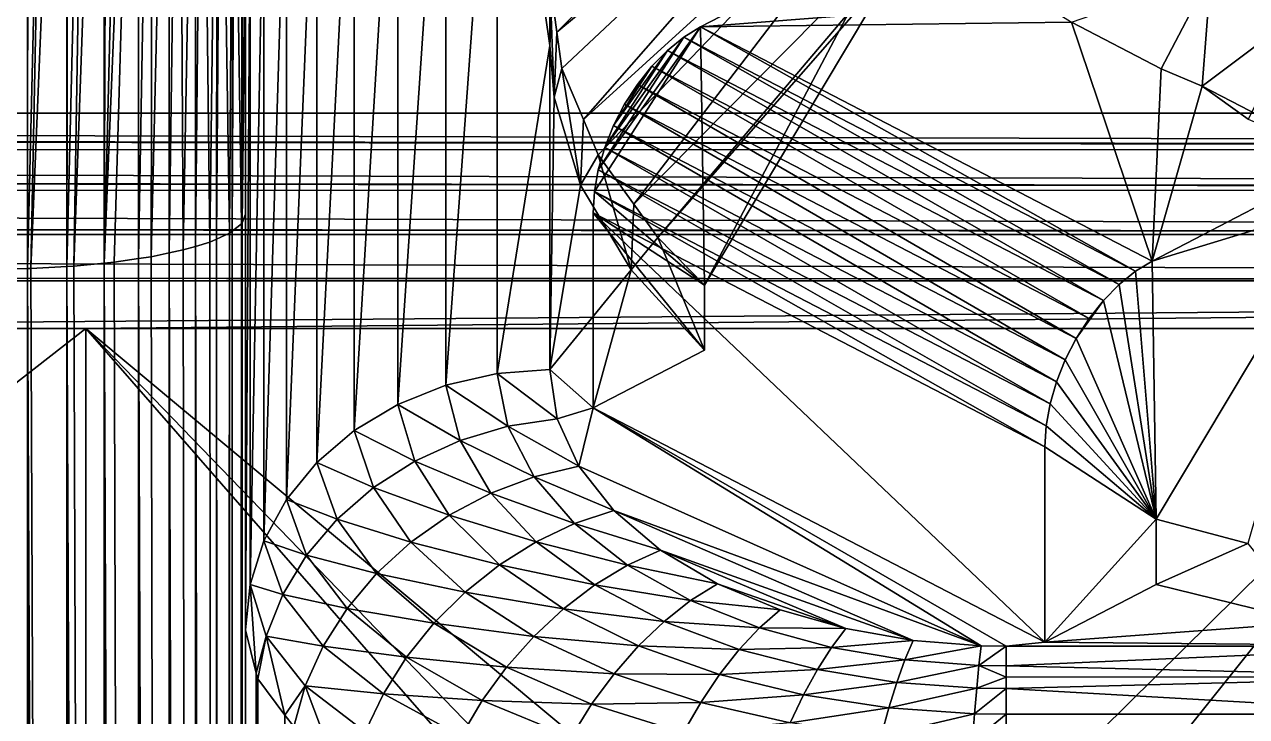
# Model space of a CAD drawing. Header units: metres. Extents: x 0 to 119, y 0 to 68.
# Drawn here: x 83.67 to 91.7, y 57.12 to 61.67 of the extents above; entities that cross this region are included whole.
import ezdxf

# ---------------------------------------------------------------- set-up
doc = ezdxf.new("R2010")
doc.units = ezdxf.units.M

msp = doc.modelspace()

# ---------------------------------------------------------------- linework, layer by layer
for points in [[(83.686882, 60.06583, 13.37725), (83.421097, 60.060982, 13.4), (83.687012, 65.805656, 15.9433)], [(83.687012, 65.805656, 15.9433), (83.421097, 60.060982, 13.4), (83.421097, 65.056313, 15.631657)], [(83.687012, 65.805656, 15.9433), (83.691803, 65.805382, 15.942544), (83.686882, 60.06583, 13.37725)], [(83.686882, 60.06583, 13.37725), (83.691803, 65.805382, 15.942544), (83.825798, 65.792336, 15.906947)], [(83.686882, 60.06583, 13.37725), (83.825798, 65.792336, 15.906947), (83.709999, 60.066254, 13.375271)], [(83.709999, 60.066254, 13.375271), (83.825798, 65.792336, 15.906947), (83.946312, 65.775665, 15.861453)], [(83.709999, 60.066254, 13.375271), (83.946312, 65.775665, 15.861453), (83.945572, 60.079418, 13.313518)], [(83.946312, 65.775665, 15.861453), (83.957352, 65.774132, 15.857285), (83.945572, 60.079418, 13.313518)], [(83.945572, 60.079418, 13.313518), (83.957352, 65.774132, 15.857285), (84.085686, 65.75087, 15.793778)], [(83.945572, 60.079418, 13.313518), (84.085686, 65.75087, 15.793778), (83.991203, 60.08197, 13.301555)], [(83.991203, 60.08197, 13.301555), (84.085686, 65.75087, 15.793778), (84.192596, 65.726585, 15.7275)], [(83.991203, 60.08197, 13.301555), (84.192596, 65.726585, 15.7275), (84.190933, 60.101398, 13.210437)], [(84.209991, 65.722626, 15.716711), (84.190933, 60.101398, 13.210437), (84.192596, 65.726585, 15.7275)], [(84.329498, 65.68956, 15.626442), (84.190933, 60.101398, 13.210437), (84.209991, 65.722626, 15.716711)], [(84.329498, 65.68956, 15.626442), (84.419807, 65.628624, 15.530983), (84.190933, 60.101398, 13.210437)], [(84.419807, 65.628624, 15.530983), (84.256966, 60.107822, 13.180311), (84.190933, 60.101398, 13.210437)], [(84.256966, 60.107822, 13.180311), (84.419807, 65.628624, 15.530983), (84.417107, 60.13121, 13.070612)], [(84.417107, 60.13121, 13.070612), (84.419807, 65.628624, 15.530983), (84.510643, 65.457115, 15.378031)], [(84.417107, 60.13121, 13.070612), (84.510643, 65.457115, 15.378031), (84.499542, 60.143253, 13.014134)], [(84.499542, 60.143253, 13.014134), (84.510643, 65.457115, 15.378031), (84.620399, 65.196938, 15.146009)], [(84.499542, 60.143253, 13.014134), (84.620399, 65.196938, 15.146009), (84.618729, 60.168118, 12.897532)], [(84.618729, 60.168118, 12.897532), (84.620399, 65.196938, 15.146009), (84.684326, 65.04541, 15.01088)], [(84.618729, 60.168118, 12.897532), (84.684326, 65.04541, 15.01088), (84.711311, 60.187428, 12.806952)], [(84.711311, 60.187428, 12.806952), (84.684326, 65.04541, 15.01088), (84.793625, 64.699493, 14.702391)], [(84.711311, 60.187428, 12.806952), (84.793625, 64.699493, 14.702391), (84.791122, 60.211208, 12.695438)], [(84.791122, 60.211208, 12.695438), (84.793625, 64.699493, 14.702391), (84.834915, 64.56881, 14.585851)], [(84.791122, 60.211208, 12.695438), (84.834915, 64.56881, 14.585851), (84.885048, 60.239189, 12.564209)], [(84.885048, 60.239189, 12.564209), (84.834915, 64.56881, 14.585851), (84.933304, 64.141609, 14.204875)], [(25.088182, 61.085785, 39.414211), (90.334648, 62.218117, 38.281879), (49.321098, 64.5, 36)], [(84.885048, 60.239189, 12.564209), (84.933304, 64.141609, 14.204875), (84.930344, 60.259449, 12.469175)], [(84.930344, 60.259449, 12.469175), (84.933304, 64.141609, 14.204875), (84.957291, 64.037445, 14.111979)], [(84.930344, 60.259449, 12.469175), (84.957291, 64.037445, 14.111979), (85.014343, 60.297028, 12.292929)], [(85.014343, 60.297028, 12.292929), (84.957291, 64.037445, 14.111979), (85.03598, 63.536732, 13.665452)], [(87.168083, 61.618999, 6.656658), (87.121101, 61.959515, 7.218512), (89.621094, 64.097511, 5.922757)], [(89.675552, 63.702881, 5.271623), (87.168083, 61.618999, 6.656658), (89.621094, 64.097511, 5.922757)], [(86.773796, 63.93005, 11.493204), (87.121101, 63.956036, 11.477455), (87.121101, 61.531918, 7.477662)], [(87.121101, 63.956036, 11.477455), (87.135025, 61.774151, 7.877348), (87.121101, 61.531918, 7.477662)], [(86.773796, 63.93005, 11.493204), (86.773796, 59.376072, 3.979145), (86.437065, 59.298912, 4.02591)], [(86.773796, 63.93005, 11.493204), (86.437065, 59.298912, 4.02591), (86.437065, 63.852882, 11.53997)], [(87.121101, 61.531918, 7.477662), (86.773796, 59.376072, 3.979145), (86.773796, 63.93005, 11.493204)], [(86.437065, 63.852882, 11.53997), (86.437065, 59.298912, 4.02591), (86.121094, 59.172909, 4.102275)], [(86.437065, 63.852882, 11.53997), (86.121094, 59.172909, 4.102275), (86.121094, 63.726887, 11.616334)], [(86.121094, 63.726887, 11.616334), (86.121094, 59.172909, 4.102275), (85.835526, 59.0019, 4.205914)], [(86.121094, 63.726887, 11.616334), (85.835526, 59.0019, 4.205914), (85.835526, 63.555874, 11.719975)], [(89.675552, 63.702881, 5.271623), (87.200996, 61.380482, 6.263109), (87.168083, 61.618999, 6.656658)], [(87.342247, 61.043961, 5.707843), (87.200996, 61.380482, 6.263109), (89.675552, 63.702881, 5.271623)], [(89.837814, 63.316292, 4.633743), (87.342247, 61.043961, 5.707843), (89.675552, 63.702881, 5.271623)], [(85.835526, 63.555874, 11.719975), (85.835526, 59.0019, 4.205914), (85.589005, 58.79108, 4.333684)], [(85.835526, 63.555874, 11.719975), (85.589005, 58.79108, 4.333684), (85.589005, 63.345058, 11.847743)], [(85.014343, 60.297028, 12.292929), (85.03598, 63.536732, 13.665452), (85.033211, 60.311714, 12.224043)], [(85.033211, 60.311714, 12.224043), (85.03598, 63.536732, 13.665452), (85.047455, 63.463696, 13.600311)], [(85.033211, 60.311714, 12.224043), (85.047455, 63.463696, 13.600311), (85.094124, 60.359138, 12.00163)], [(85.094124, 60.359138, 12.00163), (85.047455, 63.463696, 13.600311), (85.099091, 62.899574, 13.097233)], [(85.589005, 63.345058, 11.847743), (85.589005, 58.79108, 4.333684), (85.389046, 58.54686, 4.481698)], [(85.589005, 63.345058, 11.847743), (85.389046, 58.54686, 4.481698), (85.389046, 63.100838, 11.995757)], [(89.837814, 63.316292, 4.633743), (87.439072, 60.81324, 5.327156), (87.342247, 61.043961, 5.707843)], [(87.673317, 60.48774, 4.790082), (87.439072, 60.81324, 5.327156), (89.837814, 63.316292, 4.633743)], [(90.104568, 62.945599, 4.022105), (87.673317, 60.48774, 4.790082), (89.837814, 63.316292, 4.633743)], [(85.389046, 63.100838, 11.995757), (85.389046, 58.54686, 4.481698), (85.241714, 58.276653, 4.645459)], [(85.389046, 63.100838, 11.995757), (85.241714, 58.276653, 4.645459), (85.241714, 62.830627, 12.15952)], [(90.104568, 62.945599, 4.022105), (87.830482, 60.269329, 4.429706), (87.673317, 60.48774, 4.790082)], [(89.384956, 62.041527, 4.10952), (87.830482, 60.269329, 4.429706), (90.104568, 62.945599, 4.022105)], [(85.094124, 60.359138, 12.00163), (85.099091, 62.899574, 13.097233), (85.097343, 60.366806, 11.965682)], [(85.097343, 60.366806, 11.965682), (85.099091, 62.899574, 13.097233), (85.10257, 62.861538, 13.063315)], [(85.097343, 60.366806, 11.965682), (85.10257, 62.861538, 13.063315), (85.121094, 62.245636, 12.514058)], [(85.241714, 62.830627, 12.15952), (85.241714, 58.276653, 4.645459), (85.151482, 57.98867, 4.819995)], [(85.241714, 62.830627, 12.15952), (85.151482, 57.98867, 4.819995), (85.151482, 62.542648, 12.334054)], [(85.151482, 62.542648, 12.334054), (85.151482, 57.98867, 4.819995), (85.121094, 57.691662, 4.999999)], [(85.151482, 62.542648, 12.334054), (85.121094, 57.691662, 4.999999), (85.121094, 62.245636, 12.514058)], [(88.137695, 59.957027, 3.914407), (89.384956, 62.313881, 3.944458), (88.11216, 61.65419, 2.85597)], [(89.384956, 62.313881, 3.944458), (90.3302, 61.823956, 3.136084), (88.11216, 61.65419, 2.85597)], [(89.384956, 62.041527, 4.10952), (89.384956, 62.313881, 3.944458), (88.137695, 59.957027, 3.914407)], [(25.088182, 61.085785, 39.414211), (90.871201, 62.214554, 38.285446), (90.334648, 62.218117, 38.281879)], [(117.121101, 61.085785, 39.414211), (90.871201, 62.214554, 38.285446), (25.088182, 61.085785, 39.414211)], [(85.121094, 62.245636, 12.514058), (85.121094, 60.423454, 11.7), (85.097343, 60.366806, 11.965682)], [(85.121094, 57.691662, 4.999999), (85.121094, 60.423454, 11.7), (85.121094, 62.245636, 12.514058)], [(87.135025, 61.774151, 7.877348), (87.154427, 62.201031, 7.61701), (87.121101, 61.531918, 7.477662)], [(87.121101, 61.531918, 7.477662), (87.154427, 62.201031, 7.61701), (87.121101, 61.959515, 7.218512)], [(117.121101, 61.085785, 39.414211), (91.30204, 62.211689, 38.288311), (90.871201, 62.214554, 38.285446)], [(108.434647, 62.218117, 38.281879), (91.30204, 62.211689, 38.288311), (117.121101, 61.085785, 39.414211)], [(89.384956, 62.041527, 4.10952), (88.137695, 59.957027, 3.914407), (87.830482, 60.269329, 4.429706)], [(87.121101, 61.531918, 7.477662), (87.121101, 61.959515, 7.218512), (87.148758, 61.190685, 6.914627)], [(87.148758, 61.190685, 6.914627), (87.121101, 61.959515, 7.218512), (87.168083, 61.618999, 6.656658)], [(91.46759, 62.001881, 2.464971), (91.140167, 61.378429, 2.400963), (90.549957, 61.684334, 2.9057)], [(91.46759, 62.001881, 2.464971), (91.409554, 61.264526, 2.213024), (91.140167, 61.378429, 2.400963)], [(92.078674, 61.76479, 2.073763), (91.409554, 61.264526, 2.213024), (91.46759, 62.001881, 2.464971)], [(88.11216, 61.65419, 2.85597), (90.3302, 61.823956, 3.136084), (90.549957, 61.684334, 2.9057)], [(92.078674, 61.76479, 2.073763), (91.713097, 61.046211, 1.990404), (91.409554, 61.264526, 2.213024)], [(87.413757, 60.570793, 2.69592), (88.137695, 59.957027, 3.914407), (88.11216, 61.65419, 2.85597)], [(87.413757, 60.570793, 2.69592), (88.11216, 61.65419, 2.85597), (87.439667, 60.714706, 2.638988)], [(87.439667, 60.714706, 2.638988), (88.11216, 61.65419, 2.85597), (88.001549, 61.586327, 2.767751)], [(90.971397, 60.047054, 0.227943), (88.001549, 61.586327, 2.767751), (88.11216, 61.65419, 2.85597)], [(88.11216, 61.65419, 2.85597), (90.549957, 61.684334, 2.9057), (91.082008, 60.114914, 0.316162)], [(90.971397, 60.047054, 0.227943), (88.11216, 61.65419, 2.85597), (91.082008, 60.114914, 0.316162)], [(91.082008, 60.114914, 0.316162), (90.549957, 61.684334, 2.9057), (91.140167, 61.378429, 2.400963)], [(87.148758, 61.190685, 6.914627), (87.168083, 61.618999, 6.656658), (87.200996, 61.380482, 6.263109)], [(87.439667, 60.714706, 2.638988), (88.001549, 61.586327, 2.767751), (87.482124, 60.860699, 2.600161)], [(87.482124, 60.860699, 2.600161), (88.001549, 61.586327, 2.767751), (87.893646, 61.499081, 2.694469)], [(90.863503, 59.959805, 0.154661), (87.893646, 61.499081, 2.694469), (88.001549, 61.586327, 2.767751)], [(90.863503, 59.959805, 0.154661), (88.001549, 61.586327, 2.767751), (90.971397, 60.047054, 0.227943)], [(87.121101, 61.531918, 7.477662), (87.121101, 59.402061, 3.963396), (86.773796, 59.376072, 3.979145)], [(87.121101, 59.402061, 3.963396), (87.121101, 61.531918, 7.477662), (87.148758, 61.190685, 6.914627)], [(87.482124, 60.860699, 2.600161), (87.893646, 61.499081, 2.694469), (87.540108, 61.005165, 2.580395)], [(87.540108, 61.005165, 2.580395), (87.893646, 61.499081, 2.694469), (87.791145, 61.394596, 2.637925)], [(90.760994, 59.855316, 0.098117), (87.791145, 61.394596, 2.637925), (87.893646, 61.499081, 2.694469)], [(90.760994, 59.855316, 0.098117), (87.893646, 61.499081, 2.694469), (90.863503, 59.959805, 0.154661)], [(87.540108, 61.005165, 2.580395), (87.791145, 61.394596, 2.637925), (87.612167, 61.144558, 2.580177)], [(87.612167, 61.144558, 2.580177), (87.791145, 61.394596, 2.637925), (87.696541, 61.27544, 2.599513)], [(90.666382, 59.736168, 0.059705), (87.696541, 61.27544, 2.599513), (87.791145, 61.394596, 2.637925)], [(90.666382, 59.736168, 0.059705), (87.791145, 61.394596, 2.637925), (90.760994, 59.855316, 0.098117)], [(87.148758, 61.190685, 6.914627), (87.200996, 61.380482, 6.263109), (87.32338, 60.614235, 5.963486)], [(87.32338, 60.614235, 5.963486), (87.200996, 61.380482, 6.263109), (87.342247, 61.043961, 5.707843)], [(91.082008, 60.114914, 0.316162), (91.140167, 61.378429, 2.400963), (91.409554, 61.264526, 2.213024)], [(90.582016, 59.605282, 0.040369), (87.612167, 61.144558, 2.580177), (87.696541, 61.27544, 2.599513)], [(90.582016, 59.605282, 0.040369), (87.696541, 61.27544, 2.599513), (90.666382, 59.736168, 0.059705)], [(91.409554, 61.264526, 2.213024), (92.354805, 60.774601, 1.40465), (91.082008, 60.114914, 0.316162)], [(92.354805, 60.774601, 1.40465), (91.409554, 61.264526, 2.213024), (91.713097, 61.046211, 1.990404)], [(87.32338, 60.614235, 5.963486), (87.121101, 59.402061, 3.963396), (87.148758, 61.190685, 6.914627)], [(90.509949, 59.465889, 0.040587), (87.540108, 61.005165, 2.580395), (87.612167, 61.144558, 2.580177)], [(90.509949, 59.465889, 0.040587), (87.612167, 61.144558, 2.580177), (90.582016, 59.605282, 0.040369)], [(25.112989, 60.975807, 39.516232), (117.121101, 60.853237, 39.61359), (25.088182, 61.085785, 39.414211)], [(25.088182, 61.085785, 39.414211), (117.121101, 60.853237, 39.61359), (117.121101, 61.085785, 39.414211)], [(87.32338, 60.614235, 5.963486), (87.342247, 61.043961, 5.707843), (87.439072, 60.81324, 5.327156)], [(90.451973, 59.321419, 0.060353), (87.482124, 60.860699, 2.600161), (87.540108, 61.005165, 2.580395)], [(90.451973, 59.321419, 0.060353), (87.540108, 61.005165, 2.580395), (90.509949, 59.465889, 0.040587)], [(25.143026, 60.842651, 39.611774), (117.121101, 60.84684, 39.617538), (25.112989, 60.975807, 39.516232)], [(25.112989, 60.975807, 39.516232), (117.121101, 60.84684, 39.617538), (117.121101, 60.853237, 39.61359)], [(25.143026, 60.842651, 39.611774), (117.121101, 60.584591, 39.779438), (117.121101, 60.84684, 39.617538)], [(25.177406, 60.690239, 39.721138), (117.121101, 60.584591, 39.779438), (25.143026, 60.842651, 39.611774)], [(90.409515, 59.175426, 0.09918), (87.439667, 60.714706, 2.638988), (87.482124, 60.860699, 2.600161)], [(90.409515, 59.175426, 0.09918), (87.482124, 60.860699, 2.600161), (90.451973, 59.321419, 0.060353)], [(87.32338, 60.614235, 5.963486), (87.439072, 60.81324, 5.327156), (87.655296, 60.05666, 5.043488)], [(87.655296, 60.05666, 5.043488), (87.439072, 60.81324, 5.327156), (87.673317, 60.48774, 4.790082)], [(92.354805, 60.774601, 1.40465), (92.354805, 60.502251, 1.569713), (91.082008, 60.114914, 0.316162)], [(25.203075, 60.576447, 39.775513), (117.121101, 60.579384, 39.781609), (25.177406, 60.690239, 39.721138)], [(25.177406, 60.690239, 39.721138), (117.121101, 60.579384, 39.781609), (117.121101, 60.584591, 39.779438)], [(90.383614, 59.031517, 0.156112), (87.413757, 60.570793, 2.69592), (87.439667, 60.714706, 2.638988)], [(90.383614, 59.031517, 0.156112), (87.439667, 60.714706, 2.638988), (90.409515, 59.175426, 0.09918)], [(87.655296, 60.05666, 5.043488), (87.121101, 59.402061, 3.963396), (87.32338, 60.614235, 5.963486)], [(25.203075, 60.576447, 39.775513), (117.121101, 60.29319, 39.900944), (117.121101, 60.579384, 39.781609)], [(25.249481, 60.37072, 39.873817), (117.121101, 60.29319, 39.900944), (25.203075, 60.576447, 39.775513)], [(87.405052, 60.432499, 2.769554), (88.137695, 59.957027, 3.914407), (87.413757, 60.570793, 2.69592)], [(90.374901, 58.893223, 0.229746), (87.405052, 60.432499, 2.769554), (87.413757, 60.570793, 2.69592)], [(90.374901, 58.893223, 0.229746), (87.413757, 60.570793, 2.69592), (90.383614, 59.031517, 0.156112)], [(91.082008, 60.114914, 0.316162), (92.354805, 60.502251, 1.569713), (91.107536, 58.417747, 1.374599)], [(91.107536, 58.417747, 1.374599), (92.354805, 60.502251, 1.569713), (91.710091, 58.258526, 1.111876)], [(85.103798, 2, 11.941935), (85.097343, 60.366806, 11.965682), (85.121094, 60.423454, 11.7)], [(85.103798, 2, 11.941935), (85.121094, 60.423454, 11.7), (85.121094, 2, 11.7)], [(85.121094, 57.691662, 4.999999), (85.121094, 2, 11.7), (85.121094, 60.423454, 11.7)], [(87.405052, 59.1497, 3.547007), (88.137695, 59.529427, 4.173556), (87.405052, 60.432499, 2.769554)], [(87.405052, 60.432499, 2.769554), (88.137695, 59.529427, 4.173556), (88.137695, 59.957027, 3.914407)], [(90.374901, 58.893223, 0.229746), (90.374901, 57.610424, 1.007199), (87.405052, 60.432499, 2.769554)], [(87.405052, 60.432499, 2.769554), (90.374901, 57.610424, 1.007199), (87.405052, 59.1497, 3.547007)], [(87.655296, 60.05666, 5.043488), (87.673317, 60.48774, 4.790082), (87.830482, 60.269329, 4.429706)], [(25.268126, 60.288063, 39.896511), (117.121101, 60.289539, 39.901825), (25.249481, 60.37072, 39.873817)], [(25.249481, 60.37072, 39.873817), (117.121101, 60.289539, 39.901825), (117.121101, 60.29319, 39.900944)], [(85.052238, 2, 12.178945), (85.033211, 60.311714, 12.224043), (85.094124, 60.359138, 12.00163)], [(85.052238, 2, 12.178945), (85.094124, 60.359138, 12.00163), (85.098648, 2, 11.965607)], [(85.098648, 2, 11.965607), (85.094124, 60.359138, 12.00163), (85.097343, 60.366806, 11.965682)], [(85.098648, 2, 11.965607), (85.097343, 60.366806, 11.965682), (85.103798, 2, 11.941935)], [(25.268126, 60.288063, 39.896511), (117.121101, 59.986305, 39.975082), (117.121101, 60.289539, 39.901825)], [(25.326941, 60.027325, 39.968105), (117.121101, 59.986305, 39.975082), (25.268126, 60.288063, 39.896511)], [(84.932617, 2, 12.470039), (84.885048, 60.239189, 12.564209), (84.930344, 60.259449, 12.469175)], [(84.967468, 2, 12.406205), (84.930344, 60.259449, 12.469175), (85.014343, 60.297028, 12.292929)], [(84.932617, 2, 12.470039), (84.930344, 60.259449, 12.469175), (84.967468, 2, 12.406205)], [(84.967468, 2, 12.406205), (85.014343, 60.297028, 12.292929), (85.035294, 2, 12.22436)], [(85.035294, 2, 12.22436), (85.014343, 60.297028, 12.292929), (85.033211, 60.311714, 12.224043)], [(85.035294, 2, 12.22436), (85.033211, 60.311714, 12.224043), (85.052238, 2, 12.178945)], [(87.830482, 60.269329, 4.429706), (88.137695, 59.529427, 4.173556), (87.655296, 60.05666, 5.043488)], [(88.137695, 59.957027, 3.914407), (88.137695, 59.529427, 4.173556), (87.830482, 60.269329, 4.429706)], [(84.711311, 60.187428, 12.806952), (84.793098, 2, 12.696742), (84.618729, 60.168118, 12.897532)], [(84.791122, 60.211208, 12.695438), (84.793098, 2, 12.696742), (84.711311, 60.187428, 12.806952)], [(84.791122, 60.211208, 12.695438), (84.885048, 60.239189, 12.564209), (84.932617, 2, 12.470039)], [(84.932617, 2, 12.470039), (84.851227, 2, 12.619088), (84.791122, 60.211208, 12.695438)], [(84.791122, 60.211208, 12.695438), (84.851227, 2, 12.619088), (84.793098, 2, 12.696742)], [(84.190933, 60.101398, 13.210437), (84.191147, 2, 13.211517), (83.991203, 60.08197, 13.301555)], [(84.256966, 60.107822, 13.180311), (84.417839, 2, 13.072), (84.190933, 60.101398, 13.210437)], [(84.417839, 2, 13.072), (84.340187, 2, 13.13013), (84.190933, 60.101398, 13.210437)], [(84.190933, 60.101398, 13.210437), (84.340187, 2, 13.13013), (84.191147, 2, 13.211517)], [(84.417107, 60.13121, 13.070612), (84.417839, 2, 13.072), (84.256966, 60.107822, 13.180311)], [(84.499542, 60.143253, 13.014134), (84.620117, 2, 12.899018), (84.417107, 60.13121, 13.070612)], [(84.620117, 2, 12.899018), (84.534363, 2, 12.984774), (84.417107, 60.13121, 13.070612)], [(84.417107, 60.13121, 13.070612), (84.534363, 2, 12.984774), (84.417839, 2, 13.072)], [(84.618729, 60.168118, 12.897532), (84.620117, 2, 12.899018), (84.499542, 60.143253, 13.014134)], [(84.793098, 2, 12.696742), (84.705872, 2, 12.813263), (84.618729, 60.168118, 12.897532)], [(84.618729, 60.168118, 12.897532), (84.705872, 2, 12.813263), (84.620117, 2, 12.899018)], [(91.082008, 60.114914, 0.316162), (91.107536, 58.417747, 1.374599), (90.971397, 60.047054, 0.227943)], [(25.336685, 59.984131, 39.971977), (117.121101, 59.984432, 39.975231), (25.326941, 60.027325, 39.968105)], [(25.326941, 60.027325, 39.968105), (117.121101, 59.984432, 39.975231), (117.121101, 59.986305, 39.975082)], [(83.686882, 60.06583, 13.37725), (83.686707, 2, 13.377546), (83.421097, 60.060982, 13.4)], [(83.421097, 60.060982, 13.4), (83.686707, 2, 13.377546), (83.663033, 2, 13.382695)], [(83.686882, 60.06583, 13.37725), (83.900047, 2, 13.331138), (83.686707, 2, 13.377546)], [(83.709999, 60.066254, 13.375271), (83.94545, 2, 13.314198), (83.686882, 60.06583, 13.37725)], [(83.94545, 2, 13.314198), (83.900047, 2, 13.331138), (83.686882, 60.06583, 13.37725)], [(83.945572, 60.079418, 13.313518), (83.94545, 2, 13.314198), (83.709999, 60.066254, 13.375271)], [(83.945572, 60.079418, 13.313518), (84.127304, 2, 13.246374), (83.94545, 2, 13.314198)], [(83.991203, 60.08197, 13.301555), (84.191147, 2, 13.211517), (83.945572, 60.079418, 13.313518)], [(84.191147, 2, 13.211517), (84.127304, 2, 13.246374), (83.945572, 60.079418, 13.313518)], [(87.655296, 60.05666, 5.043488), (87.405052, 59.1497, 3.547007), (87.121101, 59.402061, 3.963396)], [(88.137695, 59.529427, 4.173556), (87.405052, 59.1497, 3.547007), (87.655296, 60.05666, 5.043488)], [(90.971397, 60.047054, 0.227943), (91.107536, 58.417747, 1.374599), (90.863503, 59.959805, 0.154661)], [(25.336685, 59.984131, 39.971977), (78.371101, 59.671574, 40), (117.121101, 59.984432, 39.975231)], [(117.121101, 59.984432, 39.975231), (78.371101, 59.671574, 40), (84.071098, 59.671574, 40)], [(84.071098, 59.671574, 40), (93.421104, 59.671574, 40), (117.121101, 59.984432, 39.975231)], [(90.760994, 59.855316, 0.098117), (90.863503, 59.959805, 0.154661), (91.107536, 58.417747, 1.374599)], [(90.666382, 59.736168, 0.059705), (90.760994, 59.855316, 0.098117), (90.582016, 59.605282, 0.040369)], [(90.582016, 59.605282, 0.040369), (90.760994, 59.855316, 0.098117), (91.107536, 58.417747, 1.374599)], [(84.071098, 55.224998, 40), (84.071098, 59.671574, 40), (78.371101, 55.224998, 40)], [(78.371101, 55.224998, 40), (84.071098, 59.671574, 40), (78.371101, 59.671574, 40)], [(89.138748, 55.443531, 40), (93.421104, 59.671574, 40), (84.071098, 59.671574, 40)], [(89.138748, 55.443531, 40), (84.071098, 59.671574, 40), (88.273315, 55.325497, 40)], [(88.273315, 55.325497, 40), (84.071098, 59.671574, 40), (87.955414, 55.224998, 40)], [(84.071098, 55.224998, 40), (87.955414, 55.224998, 40), (84.071098, 59.671574, 40)], [(90.011658, 55.412899, 40), (93.421104, 59.671574, 40), (89.138748, 55.443531, 40)], [(90.866676, 55.234482, 40), (93.421104, 59.671574, 40), (90.011658, 55.412899, 40)], [(93.421104, 55.224998, 40), (93.421104, 59.671574, 40), (90.866676, 55.234482, 40)], [(90.582016, 59.605282, 0.040369), (91.107536, 58.417747, 1.374599), (90.509949, 59.465889, 0.040587)], [(90.509949, 59.465889, 0.040587), (91.107536, 58.417747, 1.374599), (90.451973, 59.321419, 0.060353)], [(86.845657, 59.029854, 3.401212), (86.437065, 59.298912, 4.02591), (86.773796, 59.376072, 3.979145)], [(87.1689, 59.078773, 3.429974), (86.773796, 59.376072, 3.979145), (87.121101, 59.402061, 3.963396)], [(87.1689, 59.078773, 3.429974), (86.845657, 59.029854, 3.401212), (86.773796, 59.376072, 3.979145)], [(87.405052, 59.1497, 3.547007), (87.1689, 59.078773, 3.429974), (87.121101, 59.402061, 3.963396)], [(86.53112, 58.936199, 3.40114), (86.121094, 59.172909, 4.102275), (86.437065, 59.298912, 4.02591)], [(86.845657, 59.029854, 3.401212), (86.53112, 58.936199, 3.40114), (86.437065, 59.298912, 4.02591)], [(91.107536, 58.417747, 1.374599), (90.409515, 59.175426, 0.09918), (90.451973, 59.321419, 0.060353)], [(86.233749, 58.800327, 3.429756), (85.835526, 59.0019, 4.205914), (86.121094, 59.172909, 4.102275)], [(86.53112, 58.936199, 3.40114), (86.233749, 58.800327, 3.429756), (86.121094, 59.172909, 4.102275)], [(87.405052, 59.1497, 3.547007), (87.310654, 58.766003, 2.913903), (87.1689, 59.078773, 3.429974)], [(89.956596, 57.586613, 0.967909), (87.310654, 58.766003, 2.913903), (87.405052, 59.1497, 3.547007)], [(89.956596, 57.586613, 0.967909), (87.405052, 59.1497, 3.547007), (90.121101, 57.583878, 0.963395)], [(90.121101, 57.583878, 0.963395), (87.405052, 59.1497, 3.547007), (90.374901, 57.610424, 1.007199)], [(91.107536, 58.417747, 1.374599), (90.383614, 59.031517, 0.156112), (90.409515, 59.175426, 0.09918)], [(87.310654, 58.766003, 2.913903), (86.845657, 59.029854, 3.401212), (87.1689, 59.078773, 3.429974)], [(85.961563, 58.6259, 3.48629), (85.589005, 58.79108, 4.333684), (85.835526, 59.0019, 4.205914)], [(86.233749, 58.800327, 3.429756), (85.961563, 58.6259, 3.48629), (85.835526, 59.0019, 4.205914)], [(87.017899, 58.697231, 2.846258), (86.53112, 58.936199, 3.40114), (86.845657, 59.029854, 3.401212)], [(87.310654, 58.766003, 2.913903), (87.017899, 58.697231, 2.846258), (86.845657, 59.029854, 3.401212)], [(90.374901, 58.893223, 0.229746), (90.383614, 59.031517, 0.156112), (91.107536, 58.417747, 1.374599)], [(86.732086, 58.589462, 2.804844), (86.233749, 58.800327, 3.429756), (86.53112, 58.936199, 3.40114)], [(87.017899, 58.697231, 2.846258), (86.732086, 58.589462, 2.804844), (86.53112, 58.936199, 3.40114)], [(91.107536, 58.417747, 1.374599), (90.374901, 57.610424, 1.007199), (90.374901, 58.893223, 0.229746)], [(85.721878, 58.41761, 3.569219), (85.389046, 58.54686, 4.481698), (85.589005, 58.79108, 4.333684)], [(85.961563, 58.6259, 3.48629), (85.721878, 58.41761, 3.569219), (85.589005, 58.79108, 4.333684)], [(86.46003, 58.445263, 2.790643), (85.961563, 58.6259, 3.48629), (86.233749, 58.800327, 3.429756)], [(86.732086, 58.589462, 2.804844), (86.46003, 58.445263, 2.790643), (86.233749, 58.800327, 3.429756)], [(87.540718, 58.47464, 2.433158), (87.017899, 58.697231, 2.846258), (87.310654, 58.766003, 2.913903)], [(89.956596, 57.586613, 0.967909), (87.540718, 58.47464, 2.433158), (87.310654, 58.766003, 2.913903)], [(87.283325, 58.389088, 2.332375), (86.732086, 58.589462, 2.804844), (87.017899, 58.697231, 2.846258)], [(87.540718, 58.47464, 2.433158), (87.283325, 58.389088, 2.332375), (87.017899, 58.697231, 2.846258)], [(86.208176, 58.268055, 2.803993), (85.721878, 58.41761, 3.569219), (85.961563, 58.6259, 3.48629)], [(86.46003, 58.445263, 2.790643), (86.208176, 58.268055, 2.803993), (85.961563, 58.6259, 3.48629)], [(87.031319, 58.269516, 2.255397), (86.46003, 58.445263, 2.790643), (86.732086, 58.589462, 2.804844)], [(87.283325, 58.389088, 2.332375), (87.031319, 58.269516, 2.255397), (86.732086, 58.589462, 2.804844)], [(85.521179, 58.181065, 3.676314), (85.241714, 58.276653, 4.645459), (85.389046, 58.54686, 4.481698)], [(85.721878, 58.41761, 3.569219), (85.521179, 58.181065, 3.676314), (85.389046, 58.54686, 4.481698)], [(85.982498, 58.062042, 2.844576), (85.521179, 58.181065, 3.676314), (85.721878, 58.41761, 3.569219)], [(86.208176, 58.268055, 2.803993), (85.982498, 58.062042, 2.844576), (85.721878, 58.41761, 3.569219)], [(86.789986, 58.118439, 2.203837), (86.208176, 58.268055, 2.803993), (86.46003, 58.445263, 2.790643)], [(87.031319, 58.269516, 2.255397), (86.789986, 58.118439, 2.203837), (86.46003, 58.445263, 2.790643)], [(87.84935, 58.214554, 2.004014), (87.283325, 58.389088, 2.332375), (87.540718, 58.47464, 2.433158)], [(89.509987, 57.622002, 1.026299), (87.84935, 58.214554, 2.004014), (87.540718, 58.47464, 2.433158)], [(89.509987, 57.622002, 1.026299), (87.540718, 58.47464, 2.433158), (89.956596, 57.586613, 0.967909)], [(91.107536, 57.990154, 1.633748), (90.374901, 57.610424, 1.007199), (91.107536, 58.417747, 1.374599)], [(91.710091, 58.258526, 1.111876), (91.107536, 57.990154, 1.633748), (91.107536, 58.417747, 1.374599)], [(87.630875, 58.1152, 1.875792), (87.031319, 58.269516, 2.255397), (87.283325, 58.389088, 2.332375)], [(87.84935, 58.214554, 2.004014), (87.630875, 58.1152, 1.875792), (87.283325, 58.389088, 2.332375)], [(85.364822, 57.922642, 3.804686), (85.151482, 57.98867, 4.819995), (85.241714, 58.276653, 4.645459)], [(85.521179, 58.181065, 3.676314), (85.364822, 57.922642, 3.804686), (85.241714, 58.276653, 4.645459)], [(86.564362, 57.939018, 2.178777), (85.982498, 58.062042, 2.844576), (86.208176, 58.268055, 2.803993)], [(86.789986, 58.118439, 2.203837), (86.564362, 57.939018, 2.178777), (86.208176, 58.268055, 2.803993)], [(87.416443, 57.986023, 1.769133), (86.789986, 58.118439, 2.203837), (87.031319, 58.269516, 2.255397)], [(87.630875, 58.1152, 1.875792), (87.416443, 57.986023, 1.769133), (87.031319, 58.269516, 2.255397)], [(91.710091, 58.258526, 1.111876), (92.124779, 57.740128, 1.221208), (91.107536, 57.990154, 1.633748)], [(85.788383, 57.83213, 2.911428), (85.364822, 57.922642, 3.804686), (85.521179, 58.181065, 3.676314)], [(85.982498, 58.062042, 2.844576), (85.788383, 57.83213, 2.911428), (85.521179, 58.181065, 3.676314)], [(88.223709, 57.99371, 1.639619), (87.630875, 58.1152, 1.875792), (87.84935, 58.214554, 2.004014)], [(89.067863, 57.699612, 1.154359), (88.223709, 57.99371, 1.639619), (87.84935, 58.214554, 2.004014)], [(89.067863, 57.699612, 1.154359), (87.84935, 58.214554, 2.004014), (89.509987, 57.622002, 1.026299)], [(87.210014, 57.829411, 1.686009), (86.564362, 57.939018, 2.178777), (86.789986, 58.118439, 2.203837)], [(87.416443, 57.986023, 1.769133), (87.210014, 57.829411, 1.686009), (86.789986, 58.118439, 2.203837)], [(88.046555, 57.883404, 1.489496), (87.416443, 57.986023, 1.769133), (87.630875, 58.1152, 1.875792)], [(88.223709, 57.99371, 1.639619), (88.046555, 57.883404, 1.489496), (87.630875, 58.1152, 1.875792)], [(86.359177, 57.735004, 2.180738), (85.788383, 57.83213, 2.911428), (85.982498, 58.062042, 2.844576)], [(86.564362, 57.939018, 2.178777), (86.359177, 57.735004, 2.180738), (85.982498, 58.062042, 2.844576)], [(85.121094, 57.691662, 4.999999), (85.151482, 57.98867, 4.819995), (85.191124, 57.40752, 4.218608)], [(85.191124, 57.40752, 4.218608), (85.151482, 57.98867, 4.819995), (85.257057, 57.649292, 3.950881)], [(85.364822, 57.922642, 3.804686), (85.257057, 57.649292, 3.950881), (85.151482, 57.98867, 4.819995)], [(87.015434, 57.648266, 1.627963), (86.359177, 57.735004, 2.180738), (86.564362, 57.939018, 2.178777)], [(87.210014, 57.829411, 1.686009), (87.015434, 57.648266, 1.627963), (86.564362, 57.939018, 2.178777)], [(87.872314, 57.746658, 1.358979), (87.210014, 57.829411, 1.686009), (87.416443, 57.986023, 1.769133)], [(88.046555, 57.883404, 1.489496), (87.872314, 57.746658, 1.358979), (87.416443, 57.986023, 1.769133)], [(88.63591, 57.822319, 1.356829), (88.046555, 57.883404, 1.489496), (88.223709, 57.99371, 1.639619)], [(88.63591, 57.822319, 1.356829), (88.223709, 57.99371, 1.639619), (89.067863, 57.699612, 1.154359)], [(90.374901, 57.610424, 1.007199), (91.107536, 57.990154, 1.633748), (92.124779, 57.740128, 1.221208)], [(85.630417, 57.583767, 3.002962), (85.257057, 57.649292, 3.950881), (85.364822, 57.922642, 3.804686)], [(85.788383, 57.83213, 2.911428), (85.630417, 57.583767, 3.002962), (85.364822, 57.922642, 3.804686)], [(88.500252, 57.703953, 1.1905), (87.872314, 57.746658, 1.358979), (88.046555, 57.883404, 1.489496)], [(88.63591, 57.822319, 1.356829), (88.500252, 57.703953, 1.1905), (88.046555, 57.883404, 1.489496)], [(86.178719, 57.510674, 2.20968), (85.630417, 57.583767, 3.002962), (85.788383, 57.83213, 2.911428)], [(86.359177, 57.735004, 2.180738), (86.178719, 57.510674, 2.20968), (85.788383, 57.83213, 2.911428)], [(87.70388, 57.585739, 1.250226), (87.015434, 57.648266, 1.627963), (87.210014, 57.829411, 1.686009)], [(87.872314, 57.746658, 1.358979), (87.70388, 57.585739, 1.250226), (87.210014, 57.829411, 1.686009)], [(89.067863, 57.699612, 1.154359), (88.500252, 57.703953, 1.1905), (88.63591, 57.822319, 1.356829)], [(85.191124, 57.40752, 4.218608), (85.190193, 2, 4.219208), (85.121094, 57.691662, 4.999999)], [(85.121094, 57.691662, 4.999999), (85.190193, 2, 4.219208), (85.157555, 2, 4.397316)], [(85.121094, 57.691662, 4.999999), (85.157555, 2, 4.397316), (85.121094, 2, 4.999999)], [(85.121094, 2, 4.999999), (85.121094, 2, 11.7), (85.121094, 57.691662, 4.999999)], [(86.836288, 57.445946, 1.596065), (86.178719, 57.510674, 2.20968), (86.359177, 57.735004, 2.180738)], [(87.015434, 57.648266, 1.627963), (86.836288, 57.445946, 1.596065), (86.359177, 57.735004, 2.180738)], [(88.366646, 57.561676, 1.042239), (87.70388, 57.585739, 1.250226), (87.872314, 57.746658, 1.358979)], [(88.500252, 57.703953, 1.1905), (88.366646, 57.561676, 1.042239), (87.872314, 57.746658, 1.358979)], [(88.973137, 57.575687, 0.976823), (88.366646, 57.561676, 1.042239), (88.500252, 57.703953, 1.1905)], [(89.067863, 57.699612, 1.154359), (88.973137, 57.575687, 0.976823), (88.500252, 57.703953, 1.1905)], [(89.509987, 57.622002, 1.026299), (88.973137, 57.575687, 0.976823), (89.067863, 57.699612, 1.154359)], [(93.073784, 57.583878, 0.963395), (90.374901, 57.610424, 1.007199), (92.124779, 57.740128, 1.221208)], [(85.191124, 57.40752, 4.218608), (85.257057, 57.649292, 3.950881), (85.200775, 57.368374, 4.110962)], [(85.200775, 57.368374, 4.110962), (85.257057, 57.649292, 3.950881), (85.379913, 57.131229, 3.458811)], [(85.512367, 57.322861, 3.117004), (85.379913, 57.131229, 3.458811), (85.257057, 57.649292, 3.950881)], [(85.630417, 57.583767, 3.002962), (85.512367, 57.322861, 3.117004), (85.257057, 57.649292, 3.950881)], [(87.544037, 57.403297, 1.165036), (86.836288, 57.445946, 1.596065), (87.015434, 57.648266, 1.627963)], [(87.70388, 57.585739, 1.250226), (87.544037, 57.403297, 1.165036), (87.015434, 57.648266, 1.627963)], [(89.509987, 57.622002, 1.026299), (89.455544, 57.494648, 0.841835), (88.973137, 57.575687, 0.976823)], [(89.956596, 57.586613, 0.967909), (89.455544, 57.494648, 0.841835), (89.509987, 57.622002, 1.026299)], [(90.121101, 57.583878, 0.963395), (90.374901, 57.610424, 1.007199), (93.073784, 57.583878, 0.963395)], [(86.026772, 57.270718, 2.264999), (85.512367, 57.322861, 3.117004), (85.630417, 57.583767, 3.002962)], [(86.178719, 57.510674, 2.20968), (86.026772, 57.270718, 2.264999), (85.630417, 57.583767, 3.002962)], [(88.237076, 57.397621, 0.914272), (87.544037, 57.403297, 1.165036), (87.70388, 57.585739, 1.250226)], [(88.366646, 57.561676, 1.042239), (88.237076, 57.397621, 0.914272), (87.70388, 57.585739, 1.250226)], [(88.87973, 57.429615, 0.816241), (88.237076, 57.397621, 0.914272), (88.366646, 57.561676, 1.042239)], [(88.973137, 57.575687, 0.976823), (88.87973, 57.429615, 0.816241), (88.366646, 57.561676, 1.042239)], [(89.455544, 57.494648, 0.841835), (88.87973, 57.429615, 0.816241), (88.973137, 57.575687, 0.976823)], [(89.956596, 57.586613, 0.967909), (89.942009, 57.457718, 0.780327), (89.455544, 57.494648, 0.841835)], [(90.121101, 57.583878, 0.963395), (89.942009, 57.457718, 0.780327), (89.956596, 57.586613, 0.967909)], [(90.121101, 57.454865, 0.775574), (89.942009, 57.457718, 0.780327), (90.121101, 57.583878, 0.963395)], [(90.121101, 57.583878, 0.963395), (93.073784, 57.583878, 0.963395), (90.121101, 57.454865, 0.775574)], [(90.121101, 57.454865, 0.775574), (93.073784, 57.583878, 0.963395), (93.073784, 57.382549, 0.687478)], [(86.675888, 57.226189, 1.590909), (86.026772, 57.270718, 2.264999), (86.178719, 57.510674, 2.20968)], [(86.836288, 57.445946, 1.596065), (86.675888, 57.226189, 1.590909), (86.178719, 57.510674, 2.20968)], [(89.455544, 57.494648, 0.841835), (89.401825, 57.346241, 0.673614), (88.87973, 57.429615, 0.816241)], [(89.942009, 57.457718, 0.780327), (89.401825, 57.346241, 0.673614), (89.455544, 57.494648, 0.841835)], [(89.942009, 57.457718, 0.780327), (89.927597, 57.308266, 0.608662), (89.401825, 57.346241, 0.673614)], [(90.121101, 57.3801, 0.689609), (89.927597, 57.308266, 0.608662), (89.942009, 57.457718, 0.780327)], [(89.942009, 57.457718, 0.780327), (90.121101, 57.454865, 0.775574), (90.121101, 57.3801, 0.689609)], [(90.121101, 57.454865, 0.775574), (93.073784, 57.382549, 0.687478), (90.121101, 57.3801, 0.689609)], [(85.191124, 57.40752, 4.218608), (85.266388, 2, 3.803421), (85.190193, 2, 4.219208)], [(85.200775, 57.368374, 4.110962), (85.266388, 2, 3.803421), (85.191124, 57.40752, 4.218608)], [(85.379913, 57.131229, 3.458811), (85.374176, 2, 3.45752), (85.200775, 57.368374, 4.110962)], [(85.200775, 57.368374, 4.110962), (85.374176, 2, 3.45752), (85.266388, 2, 3.803421)], [(87.395432, 57.202347, 1.104815), (86.675888, 57.226189, 1.590909), (86.836288, 57.445946, 1.596065)], [(87.544037, 57.403297, 1.165036), (87.395432, 57.202347, 1.104815), (86.836288, 57.445946, 1.596065)], [(88.113503, 57.214264, 0.808518), (87.395432, 57.202347, 1.104815), (87.544037, 57.403297, 1.165036)], [(88.237076, 57.397621, 0.914272), (88.113503, 57.214264, 0.808518), (87.544037, 57.403297, 1.165036)], [(88.788948, 57.263428, 0.674851), (88.113503, 57.214264, 0.808518), (88.237076, 57.397621, 0.914272)], [(88.87973, 57.429615, 0.816241), (88.788948, 57.263428, 0.674851), (88.237076, 57.397621, 0.914272)], [(89.401825, 57.346241, 0.673614), (88.788948, 57.263428, 0.674851), (88.87973, 57.429615, 0.816241)], [(90.121101, 57.3801, 0.689609), (90.121101, 57.305328, 0.603644), (89.927597, 57.308266, 0.608662)], [(93.073784, 57.137207, 0.44984), (90.121101, 57.305328, 0.603644), (93.073784, 57.382549, 0.687478)], [(90.121101, 57.3801, 0.689609), (93.073784, 57.382549, 0.687478), (90.121101, 57.305328, 0.603644)], [(85.512367, 57.322861, 3.117004), (85.437027, 57.055607, 3.250845), (85.379913, 57.131229, 3.458811)], [(85.682487, 56.869091, 2.737923), (85.437027, 57.055607, 3.250845), (85.512367, 57.322861, 3.117004)], [(85.906509, 57.020161, 2.345536), (85.682487, 56.869091, 2.737923), (85.512367, 57.322861, 3.117004)], [(86.026772, 57.270718, 2.264999), (85.906509, 57.020161, 2.345536), (85.512367, 57.322861, 3.117004)], [(89.401825, 57.346241, 0.673614), (89.349556, 57.178745, 0.523875), (88.788948, 57.263428, 0.674851)], [(89.927597, 57.308266, 0.608662), (89.349556, 57.178745, 0.523875), (89.401825, 57.346241, 0.673614)], [(89.927597, 57.308266, 0.608662), (89.913574, 57.140186, 0.455149), (89.349556, 57.178745, 0.523875)], [(90.121101, 57.305328, 0.603644), (89.913574, 57.140186, 0.455149), (89.927597, 57.308266, 0.608662)], [(90.121101, 57.305328, 0.603644), (90.121101, 57.137207, 0.44984), (89.913574, 57.140186, 0.455149)], [(93.073784, 57.137207, 0.44984), (90.121101, 57.137207, 0.44984), (90.121101, 57.305328, 0.603644)], [(86.537209, 56.993073, 1.612589), (85.906509, 57.020161, 2.345536), (86.026772, 57.270718, 2.264999)], [(86.675888, 57.226189, 1.590909), (86.537209, 56.993073, 1.612589), (86.026772, 57.270718, 2.264999)], [(87.260506, 56.986217, 1.070557), (86.537209, 56.993073, 1.612589), (86.675888, 57.226189, 1.590909)], [(87.395432, 57.202347, 1.104815), (87.260506, 56.986217, 1.070557), (86.675888, 57.226189, 1.590909)], [(88.113503, 57.214264, 0.808518), (87.997765, 57.014343, 0.726571), (87.395432, 57.202347, 1.104815)], [(88.702065, 57.079453, 0.554631), (87.997765, 57.014343, 0.726571), (88.113503, 57.214264, 0.808518)], [(88.788948, 57.263428, 0.674851), (88.702065, 57.079453, 0.554631), (88.113503, 57.214264, 0.808518)], [(89.349556, 57.178745, 0.523875), (88.702065, 57.079453, 0.554631), (88.788948, 57.263428, 0.674851)], [(85.379913, 57.131229, 3.458811), (85.446014, 2, 3.226975), (85.374176, 2, 3.45752)], [(85.437027, 57.055607, 3.250845), (85.446014, 2, 3.226975), (85.379913, 57.131229, 3.458811)], [(87.997765, 57.014343, 0.726571), (87.260506, 56.986217, 1.070557), (87.395432, 57.202347, 1.104815)], [(89.349556, 57.178745, 0.523875), (89.299408, 56.9944, 0.394607), (88.702065, 57.079453, 0.554631)], [(89.913574, 57.140186, 0.455149), (89.299408, 56.9944, 0.394607), (89.349556, 57.178745, 0.523875)], [(89.913574, 57.140186, 0.455149), (89.900116, 56.955673, 0.321783), (89.299408, 56.9944, 0.394607)], [(90.121101, 57.137207, 0.44984), (89.900116, 56.955673, 0.321783), (89.913574, 57.140186, 0.455149)], [(90.121101, 56.952682, 0.316156), (89.900116, 56.955673, 0.321783), (90.121101, 57.137207, 0.44984)], [(93.073784, 56.855007, 0.257414), (90.121101, 56.952682, 0.316156), (93.073784, 57.137207, 0.44984)], [(90.121101, 56.952682, 0.316156), (90.121101, 57.137207, 0.44984), (93.073784, 57.137207, 0.44984)]]:
    msp.add_3dface(points)

doc.saveas('drawing.dxf')
